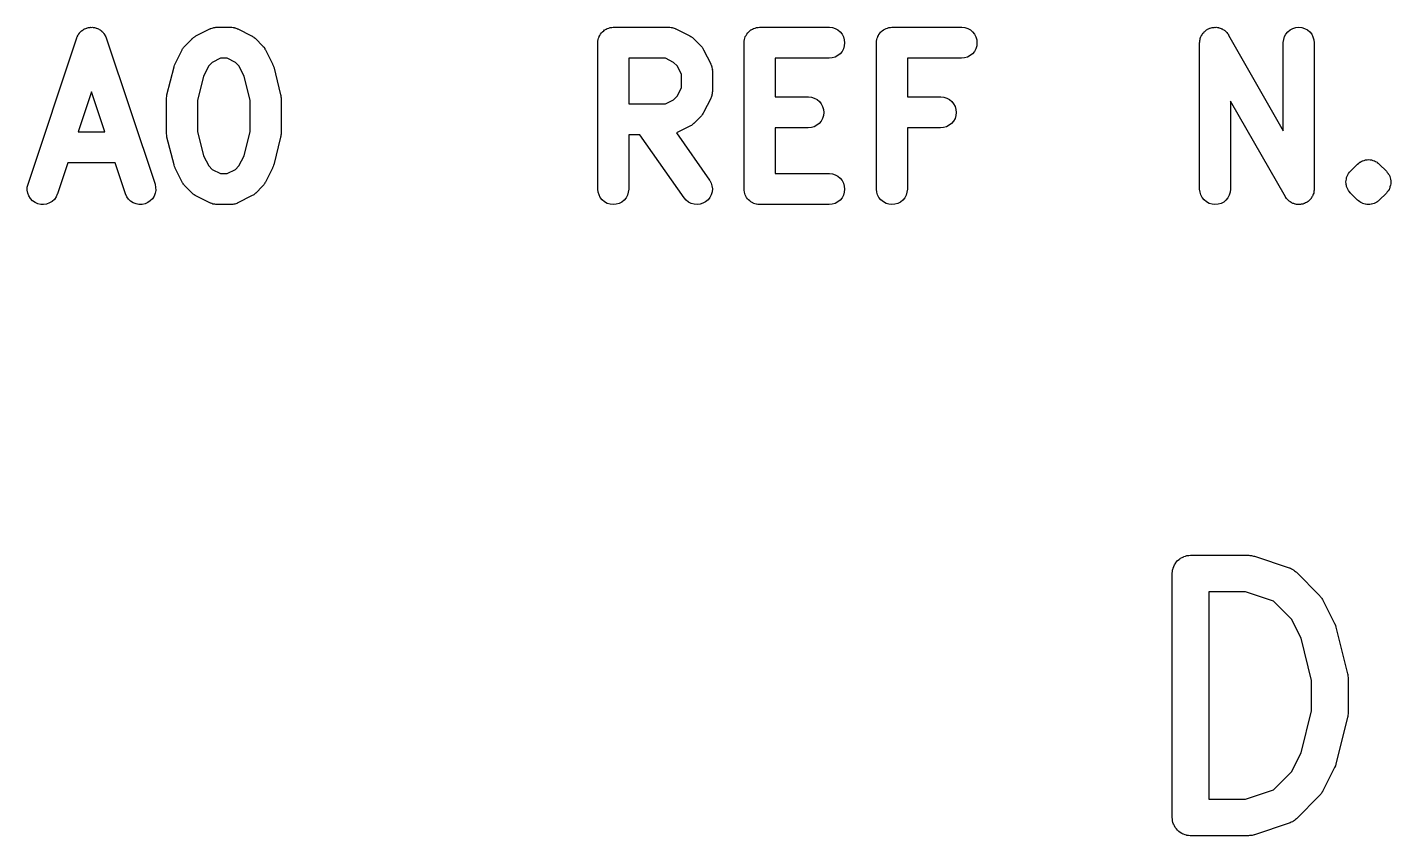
# Model space of a CAD drawing. Extents: x 100.6 to 144.5, y -108 to -92.
# Drawn here: x 133.29 to 138.88, y -96.83 to -93.51 of the extents above; entities that cross this region are included whole.
import ezdxf

# ---------------------------------------------------------------- set-up
doc = ezdxf.new("R2010")
doc.units = 0
doc.header["$MEASUREMENT"] = 0
doc.layers.add('BLACK', color=7, linetype='CONTINUOUS')

msp = doc.modelspace()

# ---------------------------------------------------------------- linework, layer by layer
at = {"layer": 'BLACK', "linetype": 'CONTINUOUS'}
for p, q in [((133.494, -93.5545), (133.496, -93.5505)), ((133.496, -93.5505), (133.498, -93.5464)), ((133.498, -93.5464), (133.499, -93.5449)), ((133.499, -93.5449), (133.5, -93.5433)), ((133.5, -93.5433), (133.502, -93.5397)), ((133.502, -93.5397), (133.504, -93.536)), ((133.504, -93.536), (133.506, -93.5347)), ((133.506, -93.5347), (133.507, -93.5332)), ((133.507, -93.5332), (133.51, -93.5303)), ((133.51, -93.5303), (133.513, -93.5271)), ((133.513, -93.5271), (133.515, -93.5261)), ((133.515, -93.5261), (133.516, -93.5248)), ((133.516, -93.5248), (133.52, -93.5225)), ((133.52, -93.5225), (133.523, -93.52)), ((133.523, -93.52), (133.525, -93.5193)), ((133.525, -93.5193), (133.526, -93.5183)), ((133.526, -93.5183), (133.531, -93.5168)), ((133.531, -93.5168), (133.535, -93.515)), ((133.535, -93.515), (133.536, -93.5147)), ((133.536, -93.5147), (133.538, -93.514)), ((133.538, -93.514), (133.542, -93.5133)), ((133.542, -93.5133), (133.547, -93.5124)), ((133.547, -93.5124), (133.549, -93.5123)), ((133.549, -93.5123), (133.55, -93.5121)), ((133.55, -93.5121), (133.555, -93.5122)), ((133.555, -93.5122), (133.559, -93.5121)), ((133.559, -93.5121), (133.561, -93.5124)), ((133.561, -93.5124), (133.563, -93.5125)), ((133.563, -93.5125), (133.567, -93.5135)), ((133.567, -93.5135), (133.571, -93.5143)), ((133.571, -93.5143), (133.573, -93.5149)), ((133.573, -93.5149), (133.575, -93.5153)), ((133.575, -93.5153), (133.579, -93.5172)), ((133.579, -93.5172), (133.583, -93.5187)), ((133.583, -93.5187), (133.584, -93.5197)), ((133.584, -93.5197), (133.586, -93.5205)), ((133.586, -93.5205), (133.59, -93.523)), ((133.59, -93.523), (133.593, -93.5254)), ((133.593, -93.5254), (133.595, -93.5266)), ((133.595, -93.5266), (133.596, -93.5277)), ((133.596, -93.5277), (133.599, -93.5309)), ((133.599, -93.5309), (133.602, -93.5339)), ((133.602, -93.5339), (133.603, -93.5354)), ((133.603, -93.5354), (133.605, -93.5367)), ((133.605, -93.5367), (133.607, -93.5404)), ((133.607, -93.5404), (133.609, -93.544)), ((133.609, -93.544), (133.61, -93.5457)), ((133.61, -93.5457), (133.611, -93.5472)), ((133.611, -93.5472), (133.613, -93.5513)), ((133.613, -93.5513), (133.615, -93.5553)), ((133.97, -93.5563), (133.973, -93.5538)), ((133.973, -93.5538), (133.975, -93.5524)), ((133.975, -93.5524), (133.977, -93.5507)), ((133.977, -93.5507), (133.98, -93.5491)), ((133.98, -93.5491), (133.983, -93.5472)), ((133.983, -93.5472), (134.04, -93.5186)), ((134.04, -93.5186), (134.041, -93.5182)), ((134.041, -93.5182), (134.043, -93.5176)), ((134.043, -93.5176), (134.044, -93.5167)), ((134.044, -93.5167), (134.049, -93.5155)), ((134.049, -93.5155), (134.053, -93.514)), ((134.053, -93.514), (134.054, -93.5137)), ((134.054, -93.5137), (134.056, -93.5131)), ((134.056, -93.5131), (134.061, -93.5127)), ((134.061, -93.5127), (134.065, -93.512)), ((134.065, -93.512), (134.067, -93.5121)), ((134.067, -93.5121), (134.069, -93.5119)), ((134.069, -93.5119), (134.126, -93.5119)), ((134.126, -93.5119), (134.127, -93.5119)), ((134.127, -93.5119), (134.128, -93.5121)), ((134.128, -93.5121), (134.13, -93.5121)), ((134.13, -93.5121), (134.135, -93.5128)), ((134.135, -93.5128), (134.139, -93.5133)), ((134.139, -93.5133), (134.141, -93.5139)), ((134.141, -93.5139), (134.143, -93.5142)), ((134.143, -93.5142), (134.147, -93.5158)), ((134.147, -93.5158), (134.151, -93.5171)), ((134.151, -93.5171), (134.152, -93.518)), ((134.152, -93.518), (134.154, -93.5186)), ((134.154, -93.5186), (134.211, -93.5472)), ((134.211, -93.5472), (134.212, -93.5476)), ((134.212, -93.5476), (134.215, -93.5495)), ((134.215, -93.5495), (134.218, -93.5512)), ((134.218, -93.5512), (134.22, -93.5529)), ((134.22, -93.5529), (134.222, -93.5543)), ((135.634, -93.5565), (135.636, -93.5508)), ((135.636, -93.5504), (135.639, -93.5452)), ((135.636, -93.5506), (135.636, -93.5504)), ((135.636, -93.5508), (135.636, -93.5506)), ((135.639, -93.5452), (135.642, -93.5399)), ((135.642, -93.5396), (135.646, -93.535)), ((135.642, -93.5397), (135.642, -93.5396)), ((135.642, -93.5399), (135.642, -93.5397)), ((135.646, -93.535), (135.65, -93.5304)), ((135.65, -93.5301), (135.655, -93.5263)), ((135.65, -93.5302), (135.65, -93.5301)), ((135.65, -93.5304), (135.65, -93.5302)), ((135.655, -93.5263), (135.659, -93.5225)), ((135.659, -93.5224), (135.66, -93.5223)), ((135.659, -93.5225), (135.659, -93.5224)), ((135.66, -93.5223), (135.665, -93.5195)), ((135.665, -93.5195), (135.67, -93.5167)), ((135.67, -93.5166), (135.676, -93.5149)), ((135.67, -93.5167), (135.67, -93.5166)), ((135.67, -93.5167), (135.67, -93.5167)), ((135.676, -93.5149), (135.682, -93.5131)), ((135.682, -93.5131), (135.688, -93.5125)), ((135.682, -93.5131), (135.682, -93.5131)), ((135.682, -93.5131), (135.682, -93.5131)), ((135.688, -93.5125), (135.694, -93.5119)), ((135.694, -93.5119), (135.923, -93.5119)), ((135.923, -93.5119), (135.924, -93.5119)), ((135.924, -93.5119), (135.926, -93.5121)), ((135.926, -93.5121), (135.927, -93.5121)), ((135.927, -93.5121), (135.932, -93.5128)), ((135.932, -93.5128), (135.936, -93.5133)), ((135.936, -93.5133), (135.938, -93.5139)), ((135.938, -93.5139), (135.94, -93.5142)), ((135.94, -93.5142), (135.944, -93.5158)), ((135.944, -93.5158), (135.948, -93.5171)), ((135.948, -93.5171), (135.95, -93.518)), ((135.95, -93.518), (135.951, -93.5186)), ((135.951, -93.5186), (136.008, -93.5472)), ((136.008, -93.5472), (136.009, -93.5476)), ((136.009, -93.5476), (136.012, -93.5495)), ((136.012, -93.5495), (136.015, -93.5512)), ((136.015, -93.5512), (136.017, -93.5529)), ((136.017, -93.5529), (136.02, -93.5543)), ((136.234, -93.5565), (136.236, -93.5508)), ((136.236, -93.5504), (136.239, -93.5452)), ((136.236, -93.5506), (136.236, -93.5504)), ((136.236, -93.5508), (136.236, -93.5506)), ((136.239, -93.5452), (136.242, -93.5399)), ((136.242, -93.5396), (136.246, -93.535)), ((136.242, -93.5397), (136.242, -93.5396)), ((136.242, -93.5399), (136.242, -93.5397)), ((136.246, -93.535), (136.25, -93.5304)), ((136.25, -93.5301), (136.255, -93.5263)), ((136.25, -93.5302), (136.25, -93.5301)), ((136.25, -93.5304), (136.25, -93.5302)), ((136.255, -93.5263), (136.259, -93.5225)), ((136.259, -93.5224), (136.26, -93.5223)), ((136.259, -93.5225), (136.259, -93.5224)), ((136.26, -93.5223), (136.265, -93.5195)), ((136.265, -93.5195), (136.27, -93.5167)), ((136.27, -93.5166), (136.276, -93.5149)), ((136.27, -93.5167), (136.27, -93.5166)), ((136.27, -93.5167), (136.27, -93.5167)), ((136.276, -93.5149), (136.282, -93.5131)), ((136.282, -93.5131), (136.288, -93.5125)), ((136.282, -93.5131), (136.282, -93.5131)), ((136.282, -93.5131), (136.282, -93.5131)), ((136.288, -93.5125), (136.294, -93.5119)), ((136.294, -93.5119), (136.58, -93.5119)), ((136.58, -93.5119), (136.581, -93.5119)), ((136.581, -93.5119), (136.593, -93.5133)), ((136.593, -93.5133), (136.605, -93.5171)), ((136.605, -93.5171), (136.616, -93.523)), ((136.616, -93.523), (136.625, -93.531)), ((136.625, -93.531), (136.633, -93.5407)), ((136.633, -93.5407), (136.639, -93.5516)), ((136.639, -93.5516), (136.642, -93.5635)), ((136.777, -93.5565), (136.779, -93.5508)), ((136.779, -93.5504), (136.782, -93.5452)), ((136.779, -93.5506), (136.779, -93.5504)), ((136.779, -93.5508), (136.779, -93.5506)), ((136.782, -93.5452), (136.784, -93.5399)), ((136.784, -93.5399), (136.785, -93.5397)), ((136.785, -93.5396), (136.789, -93.535)), ((136.785, -93.5397), (136.785, -93.5396)), ((136.789, -93.535), (136.792, -93.5304)), ((136.792, -93.5304), (136.793, -93.5302)), ((136.793, -93.5301), (136.797, -93.5263)), ((136.793, -93.5302), (136.793, -93.5301)), ((136.797, -93.5263), (136.802, -93.5225)), ((136.802, -93.5223), (136.808, -93.5195)), ((136.802, -93.5224), (136.802, -93.5223)), ((136.802, -93.5225), (136.802, -93.5224)), ((136.808, -93.5195), (136.813, -93.5167)), ((136.813, -93.5166), (136.819, -93.5149)), ((136.813, -93.5167), (136.813, -93.5166)), ((136.813, -93.5167), (136.813, -93.5167)), ((136.819, -93.5149), (136.825, -93.5131)), ((136.825, -93.5131), (136.831, -93.5125)), ((136.825, -93.5131), (136.825, -93.5131)), ((136.825, -93.5131), (136.825, -93.5131)), ((136.831, -93.5125), (136.837, -93.5119)), ((136.837, -93.5119), (137.123, -93.5119)), ((137.123, -93.5119), (137.124, -93.5119)), ((137.124, -93.5119), (137.136, -93.5133)), ((137.136, -93.5133), (137.148, -93.5171)), ((137.148, -93.5171), (137.159, -93.523)), ((137.159, -93.523), (137.168, -93.531)), ((137.168, -93.531), (137.176, -93.5407)), ((137.176, -93.5407), (137.182, -93.5516)), ((137.182, -93.5516), (137.185, -93.5635)), ((138.103, -93.5543), (138.104, -93.5504)), ((138.104, -93.5504), (138.106, -93.5485)), ((138.106, -93.5465), (138.109, -93.5431)), ((138.106, -93.5485), (138.106, -93.5465)), ((138.109, -93.5431), (138.11, -93.5396)), ((138.11, -93.5396), (138.112, -93.5379)), ((138.112, -93.5379), (138.113, -93.5361)), ((138.113, -93.5361), (138.116, -93.5332)), ((138.116, -93.5332), (138.118, -93.5301)), ((138.118, -93.5301), (138.12, -93.5287)), ((138.12, -93.5287), (138.122, -93.5272)), ((138.122, -93.5272), (138.125, -93.5249)), ((138.125, -93.5249), (138.128, -93.5223)), ((138.128, -93.5223), (138.13, -93.5213)), ((138.13, -93.5213), (138.132, -93.5201)), ((138.132, -93.5201), (138.135, -93.5184)), ((138.135, -93.5184), (138.139, -93.5166)), ((138.139, -93.5166), (138.141, -93.5159)), ((138.141, -93.5159), (138.143, -93.5151)), ((138.143, -93.5151), (138.147, -93.5142)), ((138.147, -93.5142), (138.151, -93.5131)), ((138.151, -93.5131), (138.153, -93.5129)), ((138.153, -93.5129), (138.155, -93.5124)), ((138.155, -93.5124), (138.159, -93.5123)), ((138.159, -93.5123), (138.163, -93.5119)), ((138.163, -93.5119), (138.165, -93.5122)), ((138.165, -93.5122), (138.168, -93.5121)), ((138.168, -93.5121), (138.172, -93.5128)), ((138.172, -93.5128), (138.176, -93.5132)), ((138.176, -93.5132), (138.178, -93.5139)), ((138.178, -93.5139), (138.18, -93.5142)), ((138.18, -93.5142), (138.184, -93.5157)), ((138.184, -93.5157), (138.187, -93.5169)), ((138.187, -93.5169), (138.189, -93.5179)), ((138.189, -93.5179), (138.191, -93.5187)), ((138.191, -93.5187), (138.195, -93.5208)), ((138.195, -93.5208), (138.198, -93.5228)), ((138.198, -93.5228), (138.2, -93.5241)), ((138.2, -93.5241), (138.202, -93.5253)), ((138.202, -93.5253), (138.205, -93.5281)), ((138.205, -93.5281), (138.208, -93.5307)), ((138.208, -93.5307), (138.209, -93.5323)), ((138.209, -93.5323), (138.211, -93.5338)), ((138.211, -93.5338), (138.213, -93.5371)), ((138.213, -93.5371), (138.216, -93.5403)), ((138.216, -93.5403), (138.217, -93.5422)), ((138.217, -93.5422), (138.218, -93.5439)), ((138.218, -93.5439), (138.442, -93.9363)), ((138.444, -93.5622), (138.447, -93.5504)), ((138.447, -93.5504), (138.453, -93.5396)), ((138.453, -93.5396), (138.461, -93.5301)), ((138.461, -93.5301), (138.471, -93.5223)), ((138.471, -93.5223), (138.482, -93.5166)), ((138.482, -93.5166), (138.494, -93.5131)), ((138.494, -93.5131), (138.506, -93.5119)), ((138.506, -93.5119), (138.518, -93.5132)), ((138.518, -93.5132), (138.53, -93.5169)), ((138.53, -93.5169), (138.541, -93.5228)), ((138.541, -93.5228), (138.551, -93.5307)), ((138.551, -93.5307), (138.559, -93.5403)), ((138.559, -93.5403), (138.564, -93.5512)), ((138.564, -93.5512), (138.568, -93.5631)), ((133.294, -94.1553), (133.494, -93.5553)), ((133.494, -93.5553), (133.494, -93.5545)), ((133.615, -93.5553), (133.815, -94.1553)), ((133.897, -93.6613), (133.926, -93.6042)), ((133.926, -93.6034), (133.928, -93.6004)), ((133.926, -93.6042), (133.926, -93.6034)), ((133.928, -93.6004), (133.93, -93.5972)), ((133.93, -93.5972), (133.932, -93.5952)), ((133.932, -93.5952), (133.933, -93.593)), ((133.933, -93.593), (133.936, -93.5904)), ((133.936, -93.5904), (133.938, -93.5877)), ((133.938, -93.5877), (133.967, -93.5591)), ((133.967, -93.5585), (133.97, -93.5563)), ((133.967, -93.5591), (133.967, -93.5585)), ((134.222, -93.5543), (134.225, -93.5568)), ((134.225, -93.5568), (134.228, -93.5591)), ((134.228, -93.5591), (134.256, -93.5877)), ((134.256, -93.5877), (134.257, -93.5883)), ((134.257, -93.5883), (134.259, -93.5911)), ((134.259, -93.5911), (134.262, -93.5937)), ((134.262, -93.5937), (134.263, -93.5959)), ((134.263, -93.5959), (134.265, -93.598)), ((134.265, -93.598), (134.266, -93.6011)), ((134.266, -93.6011), (134.268, -93.6042)), ((134.268, -93.6042), (134.297, -93.6613)), ((135.631, -93.5686), (135.632, -93.5627)), ((135.631, -93.5745), (135.631, -93.5686)), ((135.631, -93.575), (135.631, -93.5745)), ((135.631, -93.5754), (135.631, -93.575)), ((135.631, -93.575), (135.631, -93.575)), ((135.631, -93.575), (135.631, -93.575)), ((135.631, -94.1754), (135.631, -93.5754)), ((135.632, -93.5622), (135.634, -93.5565)), ((135.632, -93.5624), (135.632, -93.5622)), ((135.632, -93.5627), (135.632, -93.5624)), ((136.02, -93.5543), (136.022, -93.5568)), ((136.022, -93.5568), (136.025, -93.5591)), ((136.025, -93.5591), (136.053, -93.5877)), ((136.053, -93.5877), (136.054, -93.5883)), ((136.054, -93.5883), (136.056, -93.5911)), ((136.056, -93.5911), (136.059, -93.5937)), ((136.059, -93.5937), (136.06, -93.5959)), ((136.06, -93.5959), (136.062, -93.598)), ((136.062, -93.598), (136.063, -93.6011)), ((136.063, -93.6011), (136.065, -93.6042)), ((136.065, -93.6042), (136.094, -93.6613)), ((136.231, -93.5686), (136.232, -93.5627)), ((136.231, -93.5745), (136.231, -93.5686)), ((136.231, -93.575), (136.231, -93.5745)), ((136.231, -93.5754), (136.231, -93.575)), ((136.231, -93.575), (136.231, -93.575)), ((136.231, -93.575), (136.231, -93.575)), ((136.231, -94.1754), (136.231, -93.5754)), ((136.232, -93.5622), (136.234, -93.5565)), ((136.232, -93.5624), (136.232, -93.5622)), ((136.232, -93.5627), (136.232, -93.5624)), ((136.639, -93.6), (136.633, -93.6109)), ((136.642, -93.5882), (136.639, -93.6)), ((136.642, -93.5635), (136.643, -93.5759)), ((136.643, -93.5759), (136.642, -93.5882)), ((136.774, -93.5686), (136.775, -93.5627)), ((136.774, -93.5745), (136.774, -93.5686)), ((136.774, -93.575), (136.774, -93.5745)), ((136.774, -93.5754), (136.774, -93.575)), ((136.774, -93.575), (136.774, -93.575)), ((136.774, -93.575), (136.774, -93.575)), ((136.774, -94.1754), (136.774, -93.5754)), ((136.775, -93.5622), (136.777, -93.5565)), ((136.775, -93.5624), (136.775, -93.5622)), ((136.775, -93.5627), (136.775, -93.5624)), ((137.181, -93.6), (137.176, -93.6109)), ((137.185, -93.5882), (137.181, -93.6)), ((137.185, -93.5635), (137.186, -93.5759)), ((137.186, -93.5759), (137.185, -93.5882)), ((138.099, -93.5745), (138.1, -93.5724)), ((138.099, -93.5754), (138.099, -93.5745)), ((138.099, -94.1754), (138.099, -93.5754)), ((138.1, -93.5663), (138.101, -93.5622)), ((138.1, -93.5703), (138.1, -93.5663)), ((138.1, -93.5724), (138.1, -93.5703)), ((138.101, -93.5602), (138.102, -93.5581)), ((138.101, -93.5622), (138.101, -93.5602)), ((138.102, -93.5581), (138.103, -93.5543)), ((138.442, -93.5745), (138.444, -93.5622)), ((138.442, -93.5754), (138.442, -93.5745)), ((138.442, -93.9363), (138.442, -93.5754)), ((138.568, -93.5631), (138.569, -93.5754)), ((138.569, -93.5754), (138.569, -94.1754)), ((133.895, -93.6673), (133.897, -93.6618)), ((133.897, -93.6616), (133.897, -93.6613)), ((133.897, -93.6618), (133.897, -93.6616)), ((134.049, -93.6562), (134.035, -93.6702)), ((134.084, -93.6389), (134.049, -93.6562)), ((134.111, -93.6389), (134.084, -93.6389)), ((134.145, -93.6562), (134.111, -93.6389)), ((134.159, -93.6702), (134.145, -93.6562)), ((134.297, -93.6613), (134.297, -93.6621)), ((134.297, -93.6621), (134.297, -93.6624)), ((134.297, -93.6624), (134.297, -93.6626)), ((134.297, -93.6626), (134.299, -93.6682)), ((135.758, -93.6389), (135.758, -93.8262)), ((135.908, -93.6389), (135.758, -93.6389)), ((135.942, -93.6562), (135.908, -93.6389)), ((135.956, -93.6702), (135.942, -93.6562)), ((136.094, -93.6613), (136.094, -93.6621)), ((136.094, -93.6621), (136.095, -93.6639)), ((136.095, -93.6639), (136.096, -93.6655)), ((136.096, -93.6655), (136.097, -93.6697)), ((136.58, -93.6389), (136.358, -93.6389)), ((136.358, -93.6389), (136.358, -93.7976)), ((136.592, -93.6377), (136.58, -93.6389)), ((136.604, -93.6341), (136.592, -93.6377)), ((136.615, -93.6283), (136.604, -93.6341)), ((136.625, -93.6205), (136.615, -93.6283)), ((136.633, -93.6109), (136.625, -93.6205)), ((137.123, -93.6389), (136.901, -93.6389)), ((136.901, -93.6389), (136.901, -93.7976)), ((137.135, -93.6377), (137.123, -93.6389)), ((137.147, -93.6341), (137.135, -93.6377)), ((137.158, -93.6283), (137.147, -93.6341)), ((137.168, -93.6205), (137.158, -93.6283)), ((137.176, -93.6109), (137.168, -93.6205)), ((133.864, -93.7886), (133.893, -93.6743)), ((133.893, -93.6729), (133.895, -93.6673)), ((133.893, -93.6732), (133.893, -93.6729)), ((133.893, -93.6735), (133.893, -93.6732)), ((133.893, -93.6743), (133.893, -93.6735)), ((134.014, -93.7119), (133.989, -93.8118)), ((134.035, -93.6702), (134.014, -93.7119)), ((134.18, -93.7119), (134.159, -93.6702)), ((134.205, -93.8118), (134.18, -93.7119)), ((134.299, -93.6682), (134.301, -93.6737)), ((134.301, -93.6737), (134.302, -93.674)), ((134.302, -93.674), (134.302, -93.6743)), ((134.302, -93.6743), (134.33, -93.7886)), ((135.974, -93.7047), (135.956, -93.6702)), ((135.974, -93.7604), (135.974, -93.7047)), ((136.097, -93.6697), (136.099, -93.6737)), ((136.099, -93.6737), (136.099, -93.6756)), ((136.099, -93.6756), (136.099, -93.6774)), ((136.099, -93.6774), (136.1, -93.6817)), ((136.1, -93.6817), (136.101, -93.686)), ((136.101, -93.686), (136.1, -93.6878)), ((136.1, -93.6878), (136.101, -93.6897)), ((136.101, -93.6897), (136.101, -93.7754)), ((133.554, -93.7762), (133.5, -93.9405)), ((133.609, -93.9405), (133.554, -93.7762)), ((135.956, -93.795), (135.974, -93.7604)), ((136.101, -93.7763), (136.1, -93.7782)), ((136.101, -93.7754), (136.101, -93.7763)), ((133.862, -93.8009), (133.863, -93.7958)), ((133.862, -93.802), (133.862, -93.8009)), ((133.862, -93.8031), (133.862, -93.802)), ((133.862, -93.804), (133.862, -93.8031)), ((133.862, -93.9469), (133.862, -93.804)), ((133.863, -93.7958), (133.864, -93.7908)), ((133.864, -93.7897), (133.864, -93.7886)), ((133.864, -93.7908), (133.864, -93.7897)), ((133.989, -93.8118), (133.989, -93.939)), ((134.205, -93.939), (134.205, -93.8118)), ((134.33, -93.7886), (134.33, -93.7895)), ((134.33, -93.7895), (134.331, -93.7906)), ((134.331, -93.7906), (134.331, -93.7917)), ((134.331, -93.7917), (134.331, -93.7967)), ((134.331, -93.7967), (134.332, -93.8017)), ((134.332, -93.8017), (134.332, -93.8029)), ((134.332, -93.8029), (134.332, -93.804)), ((134.332, -93.804), (134.332, -93.9469)), ((135.758, -93.8262), (135.908, -93.8262)), ((135.908, -93.8262), (135.942, -93.809)), ((135.942, -93.809), (135.956, -93.795)), ((136.094, -93.8038), (136.065, -93.861)), ((136.095, -93.8021), (136.094, -93.8038)), ((136.096, -93.8004), (136.095, -93.8021)), ((136.097, -93.7963), (136.096, -93.8004)), ((136.098, -93.7923), (136.097, -93.7963)), ((136.099, -93.7904), (136.098, -93.7923)), ((136.1, -93.7843), (136.099, -93.7886)), ((136.099, -93.7886), (136.099, -93.7904)), ((136.1, -93.7782), (136.1, -93.78)), ((136.1, -93.78), (136.1, -93.7843)), ((136.358, -93.7976), (136.494, -93.7976)), ((136.494, -93.7976), (136.495, -93.7976)), ((136.495, -93.7976), (136.507, -93.799)), ((136.507, -93.799), (136.519, -93.8028)), ((136.519, -93.8028), (136.53, -93.8087)), ((136.53, -93.8087), (136.54, -93.8167)), ((136.54, -93.8167), (136.547, -93.8264)), ((136.547, -93.8264), (136.553, -93.8374)), ((136.901, -93.7976), (137.037, -93.7976)), ((137.037, -93.7976), (137.038, -93.7976)), ((137.038, -93.7976), (137.05, -93.799)), ((137.05, -93.799), (137.062, -93.8028)), ((137.062, -93.8028), (137.073, -93.8087)), ((137.073, -93.8087), (137.083, -93.8167)), ((137.083, -93.8167), (137.09, -93.8264)), ((137.09, -93.8264), (137.096, -93.8374)), ((138.451, -94.2069), (138.226, -93.8145)), ((138.226, -93.8145), (138.226, -94.1754)), ((136.053, -93.8775), (136.025, -93.906)), ((136.056, -93.8747), (136.053, -93.8775)), ((136.058, -93.8722), (136.056, -93.8747)), ((136.06, -93.8699), (136.058, -93.8722)), ((136.061, -93.8679), (136.06, -93.8699)), ((136.063, -93.8648), (136.061, -93.8679)), ((136.065, -93.8618), (136.063, -93.8648)), ((136.065, -93.861), (136.065, -93.8618)), ((136.553, -93.8857), (136.547, -93.8967)), ((136.553, -93.8374), (136.557, -93.8492)), ((136.556, -93.8739), (136.553, -93.8857)), ((136.558, -93.8616), (136.556, -93.8739)), ((136.557, -93.8492), (136.558, -93.8616)), ((137.096, -93.8857), (137.09, -93.8967)), ((137.096, -93.8374), (137.1, -93.8492)), ((137.099, -93.8739), (137.096, -93.8857)), ((137.101, -93.8616), (137.099, -93.8739)), ((137.1, -93.8492), (137.101, -93.8616)), ((133.5, -93.9405), (133.609, -93.9405)), ((133.989, -93.939), (134.014, -94.039)), ((134.18, -94.039), (134.205, -93.939)), ((136.008, -93.9179), (135.954, -93.9453)), ((135.954, -93.9453), (136.089, -94.139)), ((136.011, -93.916), (136.008, -93.9179)), ((136.015, -93.9144), (136.011, -93.916)), ((136.017, -93.9128), (136.015, -93.9144)), ((136.019, -93.9113), (136.017, -93.9128)), ((136.021, -93.9089), (136.019, -93.9113)), ((136.024, -93.9067), (136.021, -93.9089)), ((136.025, -93.906), (136.024, -93.9067)), ((136.494, -93.9246), (136.358, -93.9246)), ((136.358, -93.9246), (136.358, -94.1119)), ((136.507, -93.9234), (136.494, -93.9246)), ((136.518, -93.9199), (136.507, -93.9234)), ((136.529, -93.914), (136.518, -93.9199)), ((136.539, -93.9062), (136.529, -93.914)), ((136.547, -93.8967), (136.539, -93.9062)), ((137.037, -93.9246), (136.901, -93.9246)), ((136.901, -93.9246), (136.901, -94.1754)), ((137.049, -93.9234), (137.037, -93.9246)), ((137.061, -93.9199), (137.049, -93.9234)), ((137.072, -93.914), (137.061, -93.9199)), ((137.082, -93.9062), (137.072, -93.914)), ((137.09, -93.8967), (137.082, -93.9062)), ((133.862, -93.948), (133.862, -93.9469)), ((133.862, -93.9491), (133.862, -93.948)), ((133.863, -93.9541), (133.862, -93.9491)), ((133.863, -93.9592), (133.863, -93.9541)), ((133.864, -93.9603), (133.863, -93.9592)), ((133.864, -93.9614), (133.864, -93.9603)), ((133.864, -93.9623), (133.864, -93.9614)), ((133.893, -94.0765), (133.864, -93.9623)), ((134.33, -93.9623), (134.302, -94.0765)), ((134.331, -93.9601), (134.33, -93.9611)), ((134.33, -93.9611), (134.33, -93.9623)), ((134.332, -93.95), (134.331, -93.955)), ((134.331, -93.955), (134.331, -93.9601)), ((134.332, -93.9469), (134.332, -93.9477)), ((134.332, -93.9477), (134.332, -93.9489)), ((134.332, -93.9489), (134.332, -93.95)), ((135.804, -93.9532), (135.758, -93.9532)), ((135.758, -93.9532), (135.758, -94.1754)), ((135.985, -94.2118), (135.804, -93.9532)), ((134.014, -94.039), (134.035, -94.0807)), ((134.159, -94.0807), (134.18, -94.039)), ((138.774, -94.0577), (138.779, -94.056)), ((138.779, -94.056), (138.779, -94.0559)), ((138.779, -94.0559), (138.78, -94.0559)), ((138.78, -94.0559), (138.786, -94.0554)), ((138.78, -94.0559), (138.78, -94.0559)), ((138.78, -94.0559), (138.78, -94.0559)), ((138.786, -94.0554), (138.792, -94.0548)), ((138.792, -94.0548), (138.792, -94.0548)), ((138.792, -94.0548), (138.792, -94.0548)), ((138.792, -94.0548), (138.792, -94.0548)), ((138.792, -94.0548), (138.798, -94.0554)), ((138.792, -94.0548), (138.792, -94.0548)), ((138.798, -94.0554), (138.804, -94.056)), ((138.804, -94.056), (138.804, -94.0561)), ((138.804, -94.0561), (138.804, -94.0561)), ((138.804, -94.0561), (138.804, -94.0561)), ((138.804, -94.0561), (138.804, -94.0561)), ((138.804, -94.0561), (138.81, -94.0579)), ((133.457, -94.0675), (133.415, -94.1955)), ((133.651, -94.0675), (133.457, -94.0675)), ((133.694, -94.1955), (133.651, -94.0675)), ((133.893, -94.0768), (133.893, -94.0765)), ((133.893, -94.0771), (133.893, -94.0768)), ((133.895, -94.0826), (133.893, -94.0771)), ((133.897, -94.0882), (133.895, -94.0826)), ((133.897, -94.0885), (133.897, -94.0882)), ((133.897, -94.0887), (133.897, -94.0885)), ((133.897, -94.0895), (133.897, -94.0887)), ((133.926, -94.1467), (133.897, -94.0895)), ((134.035, -94.0807), (134.049, -94.0947)), ((134.049, -94.0947), (134.084, -94.1119)), ((134.084, -94.1119), (134.111, -94.1119)), ((134.111, -94.1119), (134.145, -94.0947)), ((134.145, -94.0947), (134.159, -94.0807)), ((134.297, -94.0895), (134.268, -94.1467)), ((134.299, -94.0835), (134.297, -94.089)), ((134.297, -94.089), (134.297, -94.0893)), ((134.297, -94.0893), (134.297, -94.0895)), ((134.301, -94.078), (134.299, -94.0835)), ((134.302, -94.0765), (134.301, -94.0774)), ((134.301, -94.0774), (134.301, -94.0777)), ((134.301, -94.0777), (134.301, -94.078)), ((136.358, -94.1119), (136.58, -94.1119)), ((136.58, -94.1119), (136.581, -94.1119)), ((136.581, -94.1119), (136.593, -94.1133)), ((136.593, -94.1133), (136.605, -94.1171)), ((138.707, -94.1168), (138.71, -94.1115)), ((138.71, -94.1112), (138.714, -94.1066)), ((138.71, -94.1114), (138.71, -94.1112)), ((138.71, -94.1115), (138.71, -94.1114)), ((138.714, -94.1066), (138.718, -94.102)), ((138.718, -94.102), (138.747, -94.0734)), ((138.747, -94.0728), (138.752, -94.0691)), ((138.747, -94.0729), (138.747, -94.0728)), ((138.747, -94.0731), (138.747, -94.0729)), ((138.747, -94.0729), (138.747, -94.0729)), ((138.747, -94.0729), (138.747, -94.0729)), ((138.747, -94.0734), (138.747, -94.0731)), ((138.747, -94.0731), (138.747, -94.0731)), ((138.747, -94.0731), (138.747, -94.0731)), ((138.752, -94.0691), (138.756, -94.0653)), ((138.756, -94.0653), (138.757, -94.0652)), ((138.757, -94.065), (138.762, -94.0623)), ((138.757, -94.0651), (138.757, -94.065)), ((138.757, -94.0652), (138.757, -94.0651)), ((138.757, -94.0652), (138.757, -94.0652)), ((138.762, -94.0623), (138.767, -94.0595)), ((138.762, -94.0623), (138.762, -94.0623)), ((138.767, -94.0595), (138.768, -94.0595)), ((138.768, -94.0593), (138.774, -94.0577)), ((138.768, -94.0594), (138.768, -94.0593)), ((138.768, -94.0595), (138.768, -94.0594)), ((138.768, -94.0594), (138.768, -94.0594)), ((138.81, -94.0579), (138.816, -94.0597)), ((138.816, -94.0597), (138.816, -94.0597)), ((138.816, -94.0597), (138.816, -94.0597)), ((138.816, -94.0597), (138.816, -94.0598)), ((138.816, -94.0598), (138.816, -94.0598)), ((138.816, -94.0598), (138.821, -94.0627)), ((138.821, -94.0627), (138.827, -94.0655)), ((138.827, -94.0655), (138.827, -94.0656)), ((138.827, -94.0656), (138.827, -94.0656)), ((138.827, -94.0656), (138.827, -94.0657)), ((138.827, -94.0657), (138.827, -94.0658)), ((138.827, -94.0658), (138.832, -94.0695)), ((138.832, -94.0695), (138.832, -94.0695)), ((138.832, -94.0695), (138.836, -94.0734)), ((138.836, -94.0734), (138.865, -94.102)), ((138.865, -94.102), (138.865, -94.1023)), ((138.865, -94.1023), (138.865, -94.1023)), ((138.865, -94.1023), (138.865, -94.1023)), ((138.865, -94.1023), (138.866, -94.1026)), ((138.866, -94.1026), (138.869, -94.1073)), ((138.869, -94.1073), (138.873, -94.1119)), ((138.873, -94.1119), (138.873, -94.1121)), ((138.873, -94.1121), (138.873, -94.1123)), ((138.873, -94.1123), (138.876, -94.1176)), ((133.291, -94.1674), (133.294, -94.1553)), ((133.291, -94.1798), (133.291, -94.1674)), ((133.815, -94.1553), (133.815, -94.1562)), ((133.815, -94.1562), (133.817, -94.1683)), ((133.817, -94.1683), (133.818, -94.1807)), ((133.928, -94.1497), (133.926, -94.1467)), ((133.93, -94.1529), (133.928, -94.1497)), ((133.931, -94.1549), (133.93, -94.1529)), ((133.933, -94.1572), (133.931, -94.1549)), ((133.935, -94.1598), (133.933, -94.1572)), ((133.937, -94.1626), (133.935, -94.1598)), ((133.938, -94.1632), (133.937, -94.1626)), ((133.967, -94.1918), (133.938, -94.1632)), ((134.256, -94.1632), (134.228, -94.1918)), ((134.259, -94.1604), (134.256, -94.1632)), ((134.261, -94.1579), (134.259, -94.1604)), ((134.263, -94.1557), (134.261, -94.1579)), ((134.264, -94.1536), (134.263, -94.1557)), ((134.266, -94.1505), (134.264, -94.1536)), ((134.268, -94.1475), (134.266, -94.1505)), ((134.268, -94.1467), (134.268, -94.1475)), ((136.089, -94.139), (136.09, -94.1397)), ((136.09, -94.1397), (136.096, -94.1506)), ((136.096, -94.1506), (136.099, -94.1625)), ((136.099, -94.1625), (136.101, -94.1748)), ((136.605, -94.1171), (136.616, -94.123)), ((136.616, -94.123), (136.625, -94.131)), ((136.625, -94.131), (136.633, -94.1407)), ((136.633, -94.1407), (136.639, -94.1516)), ((136.639, -94.1516), (136.642, -94.1635)), ((136.642, -94.1635), (136.643, -94.1759)), ((138.699, -94.1462), (138.7, -94.1402)), ((138.699, -94.1464), (138.699, -94.1462)), ((138.699, -94.1466), (138.699, -94.1464)), ((138.7, -94.1526), (138.699, -94.1466)), ((138.7, -94.1402), (138.701, -94.1343)), ((138.7, -94.1585), (138.7, -94.1526)), ((138.701, -94.1588), (138.7, -94.1585)), ((138.701, -94.1339), (138.702, -94.1282)), ((138.701, -94.1341), (138.701, -94.1339)), ((138.701, -94.1343), (138.701, -94.1341)), ((138.701, -94.159), (138.701, -94.1588)), ((138.702, -94.1647), (138.701, -94.159)), ((138.702, -94.1282), (138.704, -94.1225)), ((138.704, -94.1704), (138.702, -94.1647)), ((138.704, -94.122), (138.707, -94.1168)), ((138.704, -94.1223), (138.704, -94.122)), ((138.704, -94.1225), (138.704, -94.1223)), ((138.876, -94.1176), (138.879, -94.1229)), ((138.879, -94.1229), (138.879, -94.1231)), ((138.879, -94.1231), (138.879, -94.1233)), ((138.879, -94.1233), (138.881, -94.129)), ((138.88, -94.1656), (138.879, -94.1713)), ((138.882, -94.1598), (138.88, -94.1656)), ((138.881, -94.129), (138.882, -94.1347)), ((138.882, -94.1347), (138.882, -94.135)), ((138.882, -94.135), (138.882, -94.1352)), ((138.882, -94.1352), (138.883, -94.1412)), ((138.883, -94.1536), (138.882, -94.1594)), ((138.882, -94.1594), (138.882, -94.1596)), ((138.882, -94.1596), (138.882, -94.1598)), ((138.883, -94.1412), (138.883, -94.1471)), ((138.883, -94.1471), (138.883, -94.1473)), ((138.883, -94.1473), (138.883, -94.1475)), ((138.883, -94.1475), (138.883, -94.1536)), ((133.293, -94.192), (133.291, -94.1798)), ((133.297, -94.2036), (133.293, -94.192)), ((133.304, -94.2141), (133.297, -94.2036)), ((133.312, -94.2232), (133.304, -94.2141)), ((133.323, -94.2304), (133.312, -94.2232)), ((133.402, -94.2176), (133.393, -94.226)), ((133.409, -94.2076), (133.402, -94.2176)), ((133.414, -94.1963), (133.409, -94.2076)), ((133.415, -94.1955), (133.414, -94.1963)), ((133.699, -94.2068), (133.694, -94.1955)), ((133.706, -94.2169), (133.699, -94.2068)), ((133.715, -94.2255), (133.706, -94.2169)), ((133.795, -94.2238), (133.785, -94.2308)), ((133.804, -94.2148), (133.795, -94.2238)), ((133.811, -94.2044), (133.804, -94.2148)), ((133.815, -94.1929), (133.811, -94.2044)), ((133.818, -94.1807), (133.815, -94.1929)), ((133.969, -94.194), (133.967, -94.1918)), ((133.972, -94.1965), (133.969, -94.194)), ((133.974, -94.1979), (133.972, -94.1965)), ((133.976, -94.1996), (133.974, -94.1979)), ((133.979, -94.2013), (133.976, -94.1996)), ((133.982, -94.2033), (133.979, -94.2013)), ((133.983, -94.2037), (133.982, -94.2033)), ((134.04, -94.2322), (133.983, -94.2037)), ((134.211, -94.2037), (134.154, -94.2322)), ((134.214, -94.2017), (134.211, -94.2037)), ((134.217, -94.2001), (134.214, -94.2017)), ((134.22, -94.1985), (134.217, -94.2001)), ((134.222, -94.1971), (134.22, -94.1985)), ((134.224, -94.1946), (134.222, -94.1971)), ((134.227, -94.1924), (134.224, -94.1946)), ((134.228, -94.1918), (134.227, -94.1924)), ((135.632, -94.1878), (135.631, -94.1754)), ((135.636, -94.1996), (135.632, -94.1878)), ((135.641, -94.2106), (135.636, -94.1996)), ((135.649, -94.2202), (135.641, -94.2106)), ((135.659, -94.2281), (135.649, -94.2202)), ((135.739, -94.2208), (135.729, -94.2286)), ((135.747, -94.2113), (135.739, -94.2208)), ((135.753, -94.2004), (135.747, -94.2113)), ((135.756, -94.1886), (135.753, -94.2004)), ((135.758, -94.1763), (135.756, -94.1886)), ((135.758, -94.1754), (135.758, -94.1763)), ((135.993, -94.2213), (135.985, -94.2118)), ((136.003, -94.2289), (135.993, -94.2213)), ((136.083, -94.2197), (136.073, -94.2277)), ((136.09, -94.21), (136.083, -94.2197)), ((136.096, -94.199), (136.09, -94.21)), ((136.1, -94.1871), (136.096, -94.199)), ((136.101, -94.1748), (136.1, -94.1871)), ((136.231, -94.1814), (136.231, -94.1754)), ((136.232, -94.1873), (136.231, -94.1814)), ((136.232, -94.1875), (136.232, -94.1873)), ((136.232, -94.1878), (136.232, -94.1875)), ((136.234, -94.1935), (136.232, -94.1878)), ((136.235, -94.1992), (136.234, -94.1935)), ((136.236, -94.1994), (136.235, -94.1992)), ((136.236, -94.1996), (136.236, -94.1994)), ((136.238, -94.2049), (136.236, -94.1996)), ((136.241, -94.2102), (136.238, -94.2049)), ((136.241, -94.2104), (136.241, -94.2102)), ((136.241, -94.2106), (136.241, -94.2104)), ((136.245, -94.2151), (136.241, -94.2106)), ((136.249, -94.2199), (136.245, -94.2151)), ((136.249, -94.22), (136.249, -94.2199)), ((136.249, -94.2202), (136.249, -94.22)), ((136.254, -94.224), (136.249, -94.2202)), ((136.258, -94.2278), (136.254, -94.224)), ((136.625, -94.2205), (136.615, -94.2283)), ((136.633, -94.2109), (136.625, -94.2205)), ((136.639, -94.2), (136.633, -94.2109)), ((136.642, -94.1882), (136.639, -94.2)), ((136.643, -94.1759), (136.642, -94.1882)), ((136.775, -94.1878), (136.774, -94.1754)), ((136.778, -94.1996), (136.775, -94.1878)), ((136.784, -94.2106), (136.778, -94.1996)), ((136.792, -94.2202), (136.784, -94.2106)), ((136.802, -94.2281), (136.792, -94.2202)), ((136.882, -94.2208), (136.872, -94.2286)), ((136.89, -94.2113), (136.882, -94.2208)), ((136.896, -94.2004), (136.89, -94.2113)), ((136.899, -94.1886), (136.896, -94.2004)), ((136.901, -94.1763), (136.899, -94.1886)), ((136.901, -94.1754), (136.901, -94.1763)), ((138.101, -94.1878), (138.099, -94.1754)), ((138.104, -94.1996), (138.101, -94.1878)), ((138.11, -94.2106), (138.104, -94.1996)), ((138.118, -94.2202), (138.11, -94.2106)), ((138.127, -94.2281), (138.118, -94.2202)), ((138.207, -94.2208), (138.198, -94.2286)), ((138.215, -94.2113), (138.207, -94.2208)), ((138.221, -94.2004), (138.215, -94.2113)), ((138.225, -94.1886), (138.221, -94.2004)), ((138.226, -94.1763), (138.225, -94.1886)), ((138.226, -94.1754), (138.226, -94.1763)), ((138.452, -94.2087), (138.451, -94.2069)), ((138.453, -94.2106), (138.452, -94.2087)), ((138.455, -94.2137), (138.453, -94.2106)), ((138.458, -94.217), (138.455, -94.2137)), ((138.459, -94.2185), (138.458, -94.217)), ((138.461, -94.2202), (138.459, -94.2185)), ((138.464, -94.2228), (138.461, -94.2202)), ((138.467, -94.2256), (138.464, -94.2228)), ((138.547, -94.2237), (138.544, -94.226)), ((138.548, -94.2221), (138.547, -94.2237)), ((138.55, -94.2208), (138.548, -94.2221)), ((138.553, -94.2177), (138.55, -94.2208)), ((138.556, -94.2147), (138.553, -94.2177)), ((138.557, -94.2129), (138.556, -94.2147)), ((138.558, -94.2113), (138.557, -94.2129)), ((138.56, -94.2077), (138.558, -94.2113)), ((138.562, -94.2043), (138.56, -94.2077)), ((138.563, -94.2023), (138.562, -94.2043)), ((138.564, -94.2004), (138.563, -94.2023)), ((138.565, -94.1966), (138.564, -94.2004)), ((138.567, -94.1928), (138.565, -94.1966)), ((138.568, -94.1886), (138.567, -94.1907)), ((138.567, -94.1907), (138.567, -94.1928)), ((138.569, -94.1806), (138.568, -94.1846)), ((138.568, -94.1846), (138.568, -94.1886)), ((138.569, -94.1754), (138.569, -94.1763)), ((138.569, -94.1763), (138.569, -94.1784)), ((138.569, -94.1784), (138.569, -94.1806)), ((138.704, -94.1706), (138.704, -94.1704)), ((138.704, -94.1709), (138.704, -94.1706)), ((138.707, -94.1761), (138.704, -94.1709)), ((138.71, -94.1814), (138.707, -94.1761)), ((138.71, -94.1816), (138.71, -94.1814)), ((138.71, -94.1818), (138.71, -94.1816)), ((138.714, -94.1864), (138.71, -94.1818)), ((138.717, -94.1911), (138.714, -94.1864)), ((138.718, -94.1914), (138.717, -94.1911)), ((138.718, -94.1918), (138.718, -94.1914)), ((138.718, -94.1914), (138.718, -94.1914)), ((138.718, -94.1914), (138.718, -94.1914)), ((138.747, -94.2203), (138.718, -94.1918)), ((138.751, -94.2241), (138.747, -94.2203)), ((138.756, -94.2279), (138.751, -94.2241)), ((138.831, -94.2248), (138.826, -94.2284)), ((138.836, -94.221), (138.831, -94.2247)), ((138.831, -94.2247), (138.831, -94.2248)), ((138.865, -94.1918), (138.836, -94.2203)), ((138.836, -94.2203), (138.836, -94.2206)), ((138.836, -94.2206), (138.836, -94.2206)), ((138.836, -94.2206), (138.836, -94.2206)), ((138.836, -94.2206), (138.836, -94.2208)), ((138.836, -94.2208), (138.836, -94.2208)), ((138.836, -94.2208), (138.836, -94.2208)), ((138.836, -94.2208), (138.836, -94.221)), ((138.869, -94.1871), (138.865, -94.1918)), ((138.873, -94.1825), (138.869, -94.1871)), ((138.876, -94.1769), (138.873, -94.1822)), ((138.873, -94.1822), (138.873, -94.1824)), ((138.873, -94.1824), (138.873, -94.1825)), ((138.878, -94.1717), (138.876, -94.1769)), ((138.879, -94.1715), (138.878, -94.1717)), ((138.879, -94.1713), (138.879, -94.1715)), ((133.334, -94.2355), (133.323, -94.2304)), ((133.346, -94.2384), (133.334, -94.2355)), ((133.358, -94.2388), (133.346, -94.2384)), ((133.37, -94.2368), (133.358, -94.2388)), ((133.382, -94.2325), (133.37, -94.2368)), ((133.393, -94.226), (133.382, -94.2325)), ((133.726, -94.2321), (133.715, -94.2255)), ((133.737, -94.2366), (133.726, -94.2321)), ((133.749, -94.2387), (133.737, -94.2366)), ((133.762, -94.2385), (133.749, -94.2387)), ((133.774, -94.2358), (133.762, -94.2385)), ((133.785, -94.2308), (133.774, -94.2358)), ((134.042, -94.2329), (134.04, -94.2322)), ((134.044, -94.2338), (134.042, -94.2329)), ((134.048, -94.2351), (134.044, -94.2338)), ((134.052, -94.2367), (134.048, -94.2351)), ((134.054, -94.237), (134.052, -94.2367)), ((134.055, -94.2375), (134.054, -94.237)), ((134.06, -94.238), (134.055, -94.2375)), ((134.064, -94.2388), (134.06, -94.238)), ((134.066, -94.2387), (134.064, -94.2388)), ((134.068, -94.2389), (134.066, -94.2387)), ((134.069, -94.2389), (134.068, -94.2389)), ((134.126, -94.2389), (134.069, -94.2389)), ((134.128, -94.2387), (134.126, -94.2389)), ((134.129, -94.2388), (134.128, -94.2387)), ((134.134, -94.2381), (134.129, -94.2388)), ((134.138, -94.2377), (134.134, -94.2381)), ((134.14, -94.2372), (134.138, -94.2377)), ((134.142, -94.2369), (134.14, -94.2372)), ((134.146, -94.2354), (134.142, -94.2369)), ((134.15, -94.2341), (134.146, -94.2354)), ((134.152, -94.2333), (134.15, -94.2341)), ((134.153, -94.2326), (134.152, -94.2333)), ((134.154, -94.2322), (134.153, -94.2326)), ((135.67, -94.234), (135.659, -94.2281)), ((135.682, -94.2376), (135.67, -94.234)), ((135.694, -94.2389), (135.682, -94.2376)), ((135.706, -94.2378), (135.694, -94.2389)), ((135.718, -94.2343), (135.706, -94.2378)), ((135.729, -94.2286), (135.718, -94.2343)), ((136.014, -94.2345), (136.003, -94.2289)), ((136.026, -94.2379), (136.014, -94.2345)), ((136.038, -94.2389), (136.026, -94.2379)), ((136.051, -94.2375), (136.038, -94.2389)), ((136.062, -94.2337), (136.051, -94.2375)), ((136.073, -94.2277), (136.062, -94.2337)), ((136.259, -94.2279), (136.258, -94.2278)), ((136.259, -94.2281), (136.259, -94.2279)), ((136.264, -94.2309), (136.259, -94.2281)), ((136.269, -94.2338), (136.264, -94.2309)), ((136.269, -94.2339), (136.269, -94.2338)), ((136.27, -94.234), (136.269, -94.2339)), ((136.275, -94.2357), (136.27, -94.234)), ((136.281, -94.2375), (136.275, -94.2357)), ((136.281, -94.2376), (136.281, -94.2375)), ((136.282, -94.2376), (136.281, -94.2376)), ((136.287, -94.2383), (136.282, -94.2376)), ((136.293, -94.2389), (136.287, -94.2383)), ((136.294, -94.2389), (136.293, -94.2389)), ((136.58, -94.2389), (136.294, -94.2389)), ((136.294, -94.2389), (136.294, -94.2389)), ((136.294, -94.2389), (136.294, -94.2389)), ((136.294, -94.2389), (136.294, -94.2389)), ((136.592, -94.2377), (136.58, -94.2389)), ((136.604, -94.2341), (136.592, -94.2377)), ((136.615, -94.2283), (136.604, -94.2341)), ((136.813, -94.234), (136.802, -94.2281)), ((136.824, -94.2376), (136.813, -94.234)), ((136.837, -94.2389), (136.824, -94.2376)), ((136.849, -94.2378), (136.837, -94.2389)), ((136.861, -94.2343), (136.849, -94.2378)), ((136.872, -94.2286), (136.861, -94.2343)), ((138.138, -94.234), (138.127, -94.2281)), ((138.15, -94.2376), (138.138, -94.234)), ((138.162, -94.2389), (138.15, -94.2376)), ((138.175, -94.2378), (138.162, -94.2389)), ((138.187, -94.2343), (138.175, -94.2378)), ((138.198, -94.2286), (138.187, -94.2343)), ((138.469, -94.2267), (138.467, -94.2256)), ((138.47, -94.2281), (138.469, -94.2267)), ((138.474, -94.23), (138.47, -94.2281)), ((138.477, -94.2322), (138.474, -94.23)), ((138.479, -94.2329), (138.477, -94.2322)), ((138.481, -94.234), (138.479, -94.2329)), ((138.485, -94.2352), (138.481, -94.234)), ((138.489, -94.2366), (138.485, -94.2352)), ((138.491, -94.237), (138.489, -94.2366)), ((138.493, -94.2376), (138.491, -94.237)), ((138.497, -94.2381), (138.493, -94.2376)), ((138.501, -94.2388), (138.497, -94.2381)), ((138.503, -94.2387), (138.501, -94.2388)), ((138.505, -94.2389), (138.503, -94.2387)), ((138.509, -94.2386), (138.505, -94.2389)), ((138.513, -94.2385), (138.509, -94.2386)), ((138.515, -94.238), (138.513, -94.2385)), ((138.518, -94.2378), (138.515, -94.238)), ((138.522, -94.2367), (138.518, -94.2378)), ((138.525, -94.2358), (138.522, -94.2367)), ((138.527, -94.2349), (138.525, -94.2358)), ((138.53, -94.2343), (138.527, -94.2349)), ((138.533, -94.2324), (138.53, -94.2343)), ((138.537, -94.2308), (138.533, -94.2324)), ((138.539, -94.2296), (138.537, -94.2308)), ((138.54, -94.2286), (138.539, -94.2296)), ((138.544, -94.226), (138.54, -94.2286)), ((138.756, -94.228), (138.756, -94.2279)), ((138.756, -94.2281), (138.756, -94.228)), ((138.756, -94.2282), (138.756, -94.2281)), ((138.756, -94.2281), (138.756, -94.2281)), ((138.761, -94.231), (138.756, -94.2282)), ((138.767, -94.2339), (138.761, -94.231)), ((138.767, -94.234), (138.767, -94.2339)), ((138.767, -94.2339), (138.767, -94.2339)), ((138.767, -94.2341), (138.767, -94.234)), ((138.767, -94.234), (138.767, -94.234)), ((138.773, -94.2358), (138.767, -94.2341)), ((138.778, -94.2376), (138.773, -94.2358)), ((138.779, -94.2376), (138.778, -94.2376)), ((138.779, -94.2377), (138.779, -94.2376)), ((138.779, -94.2376), (138.779, -94.2376)), ((138.779, -94.2376), (138.779, -94.2376)), ((138.785, -94.2383), (138.779, -94.2377)), ((138.791, -94.2389), (138.785, -94.2383)), ((138.797, -94.2384), (138.791, -94.2389)), ((138.791, -94.2389), (138.791, -94.2389)), ((138.791, -94.2389), (138.791, -94.2389)), ((138.791, -94.2389), (138.791, -94.2389)), ((138.791, -94.2389), (138.791, -94.2389)), ((138.803, -94.2378), (138.797, -94.2384)), ((138.804, -94.2378), (138.803, -94.2378)), ((138.803, -94.2378), (138.803, -94.2378)), ((138.803, -94.2378), (138.803, -94.2378)), ((138.803, -94.2378), (138.803, -94.2378)), ((138.809, -94.2361), (138.804, -94.2378)), ((138.815, -94.2344), (138.809, -94.2361)), ((138.82, -94.2315), (138.815, -94.2342)), ((138.815, -94.2342), (138.815, -94.2342)), ((138.815, -94.2342), (138.815, -94.2343)), ((138.815, -94.2343), (138.815, -94.2343)), ((138.815, -94.2343), (138.815, -94.2344)), ((138.821, -94.2315), (138.82, -94.2315)), ((138.826, -94.2287), (138.821, -94.2315)), ((138.826, -94.2284), (138.826, -94.2285)), ((138.826, -94.2285), (138.826, -94.2286)), ((138.826, -94.2286), (138.826, -94.2286)), ((138.826, -94.2286), (138.826, -94.2287)), ((138.041, -95.6808), (138.047, -95.6788)), ((138.047, -95.6788), (138.048, -95.6788)), ((138.048, -95.6787), (138.055, -95.6781)), ((138.048, -95.6788), (138.048, -95.6787)), ((138.055, -95.6781), (138.062, -95.6774)), ((138.062, -95.6774), (138.3, -95.6774)), ((138.3, -95.6774), (138.301, -95.6774)), ((138.301, -95.6774), (138.305, -95.6779)), ((138.305, -95.6779), (138.309, -95.678)), ((138.309, -95.678), (138.312, -95.6787)), ((138.312, -95.6787), (138.316, -95.679)), ((138.316, -95.679), (138.32, -95.6803)), ((137.989, -95.7368), (137.991, -95.7301)), ((137.991, -95.7301), (137.993, -95.7233)), ((137.993, -95.7228), (137.996, -95.7166)), ((137.993, -95.7231), (137.993, -95.7228)), ((137.993, -95.7233), (137.993, -95.7231)), ((137.996, -95.7166), (138, -95.7104)), ((138, -95.71), (138.005, -95.7046)), ((138, -95.7102), (138, -95.71)), ((138, -95.7104), (138, -95.7102)), ((138.005, -95.7046), (138.009, -95.6992)), ((138.009, -95.6988), (138.015, -95.6944)), ((138.009, -95.699), (138.009, -95.6988)), ((138.009, -95.6992), (138.009, -95.699)), ((138.015, -95.6944), (138.02, -95.6899)), ((138.02, -95.6899), (138.021, -95.6898)), ((138.021, -95.6896), (138.027, -95.6864)), ((138.021, -95.6898), (138.021, -95.6896)), ((138.027, -95.6864), (138.033, -95.683)), ((138.033, -95.683), (138.034, -95.683)), ((138.034, -95.6828), (138.041, -95.6808)), ((138.034, -95.683), (138.034, -95.6828)), ((138.32, -95.6803), (138.324, -95.6812)), ((138.324, -95.6812), (138.467, -95.7288)), ((138.467, -95.7288), (138.468, -95.7292)), ((138.468, -95.7292), (138.47, -95.7301)), ((138.47, -95.7301), (138.472, -95.7308)), ((138.472, -95.7308), (138.476, -95.7332)), ((138.476, -95.7332), (138.481, -95.7353)), ((137.987, -95.7513), (137.988, -95.7443)), ((137.987, -95.7518), (137.987, -95.7513)), ((137.987, -95.7519), (137.987, -95.7518)), ((137.987, -95.7524), (137.987, -95.7519)), ((137.987, -95.7519), (137.987, -95.7519)), ((137.987, -96.7524), (137.987, -95.7524)), ((137.988, -95.7373), (137.989, -95.737)), ((137.988, -95.7443), (137.988, -95.7373)), ((137.989, -95.737), (137.989, -95.7368)), ((138.481, -95.7353), (138.483, -95.7366)), ((138.483, -95.7366), (138.485, -95.7377)), ((138.485, -95.7377), (138.489, -95.7409)), ((138.489, -95.7409), (138.493, -95.7439)), ((138.493, -95.7439), (138.494, -95.7456)), ((138.494, -95.7456), (138.496, -95.747)), ((138.496, -95.747), (138.591, -95.8422)), ((138.137, -95.8274), (138.137, -96.6774)), ((138.288, -95.8274), (138.137, -95.8274)), ((138.402, -95.8656), (138.288, -95.8274)), ((138.591, -95.8422), (138.592, -95.843)), ((138.592, -95.843), (138.594, -95.8462)), ((138.594, -95.8462), (138.597, -95.8493)), ((138.476, -95.9397), (138.402, -95.8656)), ((138.597, -95.8493), (138.599, -95.852)), ((138.599, -95.852), (138.601, -95.8544)), ((138.601, -95.8544), (138.603, -95.8581)), ((138.603, -95.8581), (138.605, -95.8617)), ((138.605, -95.8617), (138.653, -95.9569)), ((138.515, -96.0167), (138.476, -95.9397)), ((138.653, -95.9569), (138.653, -95.9579)), ((138.653, -95.9579), (138.653, -95.9582)), ((138.653, -95.9582), (138.654, -95.9585)), ((138.654, -95.9585), (138.656, -95.9651)), ((138.656, -95.9651), (138.658, -95.9716)), ((138.658, -95.9716), (138.658, -95.972)), ((138.658, -95.972), (138.658, -95.9723)), ((138.658, -95.9723), (138.706, -96.1628)), ((138.558, -96.1902), (138.515, -96.0167)), ((138.706, -96.1628), (138.706, -96.1638)), ((138.706, -96.1638), (138.707, -96.1651)), ((138.707, -96.1651), (138.707, -96.1664)), ((138.707, -96.1664), (138.707, -96.1724)), ((138.707, -96.1724), (138.708, -96.1783)), ((138.708, -96.1783), (138.708, -96.1796)), ((138.708, -96.1796), (138.708, -96.181)), ((138.708, -96.181), (138.708, -96.3238)), ((138.558, -96.3146), (138.558, -96.1902)), ((138.515, -96.4881), (138.558, -96.3146)), ((138.706, -96.342), (138.658, -96.5325)), ((138.707, -96.3394), (138.706, -96.3407)), ((138.706, -96.3407), (138.706, -96.342)), ((138.708, -96.3275), (138.707, -96.3335)), ((138.707, -96.3335), (138.707, -96.3394)), ((138.708, -96.3238), (138.708, -96.3249)), ((138.708, -96.3249), (138.708, -96.3262)), ((138.708, -96.3262), (138.708, -96.3275)), ((138.476, -96.5651), (138.515, -96.4881)), ((138.402, -96.6392), (138.476, -96.5651)), ((138.653, -96.5478), (138.605, -96.6431)), ((138.656, -96.5407), (138.653, -96.5472)), ((138.653, -96.5472), (138.653, -96.5475)), ((138.653, -96.5475), (138.653, -96.5478)), ((138.658, -96.5342), (138.656, -96.5407)), ((138.658, -96.5325), (138.658, -96.5335)), ((138.658, -96.5335), (138.658, -96.5338)), ((138.658, -96.5338), (138.658, -96.5342)), ((138.137, -96.6774), (138.288, -96.6774)), ((138.288, -96.6774), (138.402, -96.6392)), ((138.591, -96.6626), (138.496, -96.7578)), ((138.594, -96.6593), (138.591, -96.6626)), ((138.597, -96.6563), (138.594, -96.6593)), ((138.598, -96.6537), (138.597, -96.6563)), ((138.6, -96.6512), (138.598, -96.6537)), ((138.602, -96.6475), (138.6, -96.6512)), ((138.605, -96.644), (138.602, -96.6475)), ((138.605, -96.6431), (138.605, -96.644)), ((137.988, -96.7594), (137.987, -96.7524)), ((137.988, -96.7664), (137.988, -96.7594)), ((137.988, -96.7667), (137.988, -96.7664)), ((137.988, -96.7669), (137.988, -96.7667)), ((137.99, -96.7737), (137.988, -96.7669)), ((137.992, -96.7805), (137.99, -96.7737)), ((137.992, -96.7807), (137.992, -96.7805)), ((137.993, -96.781), (137.992, -96.7807)), ((137.996, -96.7872), (137.993, -96.781)), ((137.999, -96.7934), (137.996, -96.7872)), ((137.999, -96.7937), (137.999, -96.7934)), ((137.999, -96.7939), (137.999, -96.7937)), ((138.004, -96.7994), (137.999, -96.7939)), ((138.467, -96.7759), (138.324, -96.8235)), ((138.469, -96.775), (138.467, -96.7759)), ((138.471, -96.7744), (138.469, -96.775)), ((138.475, -96.772), (138.471, -96.7744)), ((138.48, -96.77), (138.475, -96.772)), ((138.482, -96.7687), (138.48, -96.77)), ((138.484, -96.7677), (138.482, -96.7687)), ((138.488, -96.7645), (138.484, -96.7677)), ((138.492, -96.7615), (138.488, -96.7645)), ((138.493, -96.7599), (138.492, -96.7615)), ((138.495, -96.7585), (138.493, -96.7599)), ((138.496, -96.7578), (138.495, -96.7585)), ((138.008, -96.8049), (138.004, -96.7994)), ((138.009, -96.805), (138.008, -96.8049)), ((138.009, -96.8052), (138.009, -96.805)), ((138.014, -96.8097), (138.009, -96.8052)), ((138.02, -96.8143), (138.014, -96.8097)), ((138.02, -96.8144), (138.02, -96.8143)), ((138.02, -96.8146), (138.02, -96.8144)), ((138.026, -96.8179), (138.02, -96.8146)), ((138.032, -96.8213), (138.026, -96.8179)), ((138.033, -96.8214), (138.032, -96.8213)), ((138.033, -96.8215), (138.033, -96.8214)), ((138.04, -96.8236), (138.033, -96.8215)), ((138.046, -96.8257), (138.04, -96.8236)), ((138.047, -96.8258), (138.046, -96.8257)), ((138.054, -96.8266), (138.047, -96.8258)), ((138.047, -96.8258), (138.047, -96.8258)), ((138.061, -96.8274), (138.054, -96.8266)), ((138.062, -96.8274), (138.061, -96.8274)), ((138.061, -96.8274), (138.061, -96.8274)), ((138.061, -96.8274), (138.061, -96.8274)), ((138.061, -96.8274), (138.061, -96.8274)), ((138.3, -96.8274), (138.062, -96.8274)), ((138.304, -96.827), (138.3, -96.8274)), ((138.308, -96.8269), (138.304, -96.827)), ((138.311, -96.8263), (138.308, -96.8269)), ((138.315, -96.826), (138.311, -96.8263)), ((138.319, -96.8247), (138.315, -96.826)), ((138.323, -96.8239), (138.319, -96.8247)), ((138.324, -96.8235), (138.323, -96.8239))]:
    msp.add_line(p, q, dxfattribs=at)

doc.saveas('drawing.dxf')
